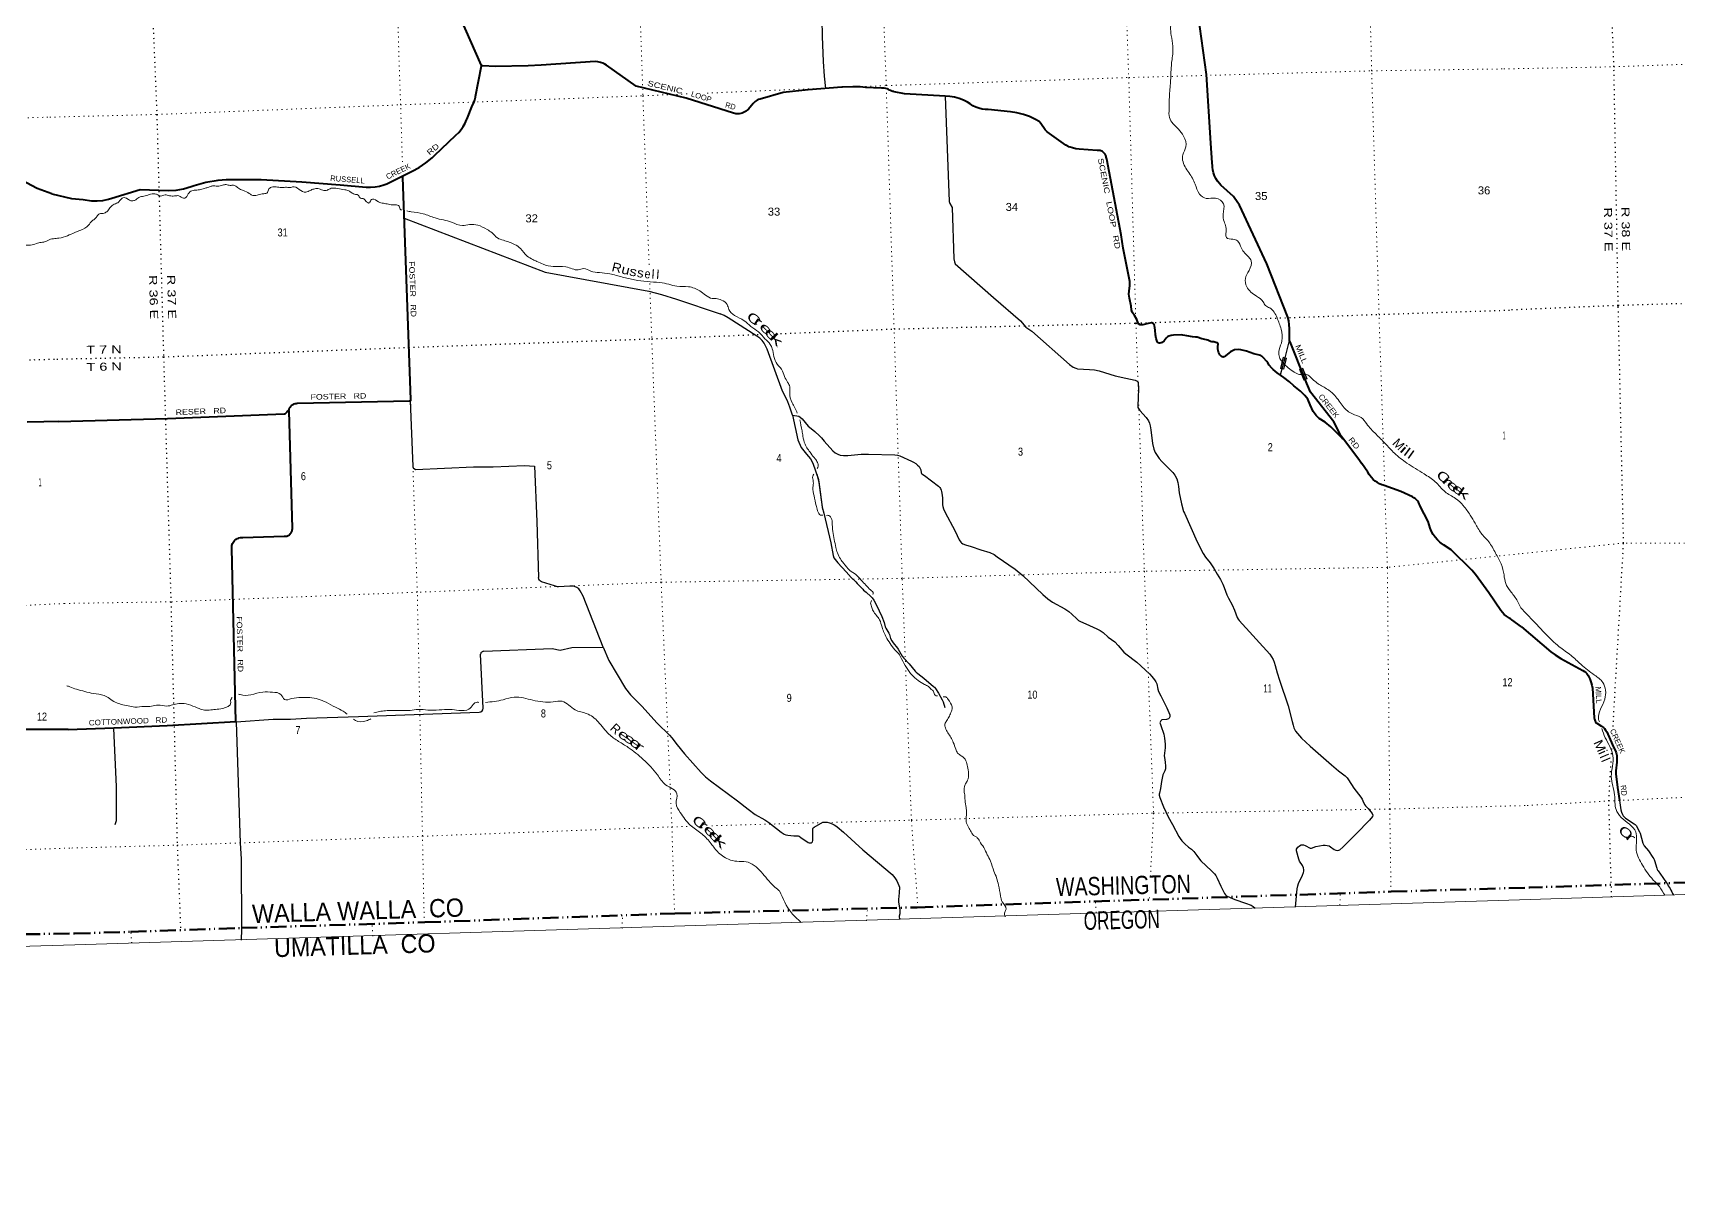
# Model space of a CAD drawing. Header units: feet. Extents: x 505285 to 763886, y -543582 to -353855.
# Drawn here: x 699334 to 735303, y -543582 to -518662 of the extents above; entities that cross this region are included whole.
import ezdxf
from ezdxf.enums import TextEntityAlignment as Align

# ---------------------------------------------------------------- set-up
doc = ezdxf.new("R2010")
doc.units = ezdxf.units.FT
doc.header["$LTSCALE"] = 70
doc.linetypes.add('DASH_DOUBLE_DOT', pattern=[9.2, 5, -1.2, 0.3, -1.2, 0.3, -1.2])
doc.linetypes.add('DOTTED', pattern=[1.5, 0.3, -1.2])
for name, color, linetype, lineweight in [('10', 7, 'DASH_DOUBLE_DOT', 60), ('12', 7, 'Continuous', 13), ('26', 7, 'Continuous', 40), ('27', 7, 'Continuous', 13), ('29', 7, 'Continuous', 25), ('31', 7, 'Continuous', 13), ('39', 7, 'Continuous', 13), ('4', 7, 'Continuous', 13), ('6', 7, 'DOTTED', 25), ('61', 7, 'Continuous', 13), ('7', 7, 'DOTTED', 13)]:
    doc.layers.add(name, color=color, linetype=linetype, lineweight=lineweight)
doc.layers.add('41', color=7, linetype='Continuous')

msp = doc.modelspace()

# ---------------------------------------------------------------- linework, layer by layer
at = {"layer": '10'}
msp.add_line((763877.83, -536327.52), (732059.92, -537340.3), dxfattribs=at)
msp.add_lwpolyline([(700242, -538345.05), (701467.19, -538309.65), (703885.96, -538224.92), (707901.07, -538100.33), (713368.83, -537906.79), (718667.82, -537773.36), (729030.08, -537430.45), (732059.92, -537340.3)], dxfattribs=at)
at = {"layer": '10', "lineweight": 70}
msp.add_lwpolyline([(668419.53, -539213.07), (670530.09, -539149.26), (681292.97, -538844.66), (691917.64, -538539.03), (697209.9, -538391.16), (700242, -538345.05)], dxfattribs=at)
at = {"layer": '26'}
for points in [[(709141.48, -519380.83), (709143, -519373.05), (708676.19, -518318.97)], [(727152.98, -526235.36), (726818.16, -525411.05), (726806.88, -525383.29), (726806.8, -525361.05), (726806.09, -525174.05), (726806, -525149.05), (726808.19, -525124.05), (726803.37, -525038.8), (726789.58, -524953.97), (726767, -524871.05), (726313, -523711.05), (725715.65, -522429.05), (725698, -522404.05), (725680.42, -522379.05), (725582, -522239.05), (725306, -521986.05), (725273.08, -521950.68), (725232.84, -521898.7), (725198.25, -521842.81), (725169.7, -521783.6), (725147.49, -521721.73), (725131.87, -521657.88), (725123.01, -521592.75), (725121.7, -521550.05), (725119, -521525.05), (725117.35, -521500.05), (725089, -521070.05), (724990, -519569.05), (724775, -517995.05)], [(707420.55, -521783.27), (707623.8, -521681.65), (707779.32, -521599.93), (707925.45, -521502.4), (708060.58, -521390.14), (708112.29, -521340.3), (708583.32, -520894.27), (708643.09, -520838.26), (708696.67, -520776.32), (708743.48, -520709.12), (708783.02, -520637.39), (708814.84, -520561.92), (708817.71, -520553.83), (708947.61, -520243.98), (708974.03, -520186.78), (708994.33, -520127.13), (709008.28, -520065.69), (709010.86, -520049.41), (709141.48, -519380.83)], [(721964, -521139.83), (721920, -521113.05), (721508.31, -520824.53), (721468, -520780.05), (721369.84, -520638.36), (721331, -520600.05), (721253.53, -520553.88), (721123.72, -520490.8), (720988.03, -520441.64), (720847.95, -520406.93), (720705, -520387.05), (720216, -520339.05), (720160.31, -520336.47), (720088.44, -520326.44), (720018.02, -520308.95), (719949.82, -520284.19), (719884.57, -520252.44), (719823, -520214.05), (719766.66, -520178.44), (719676.35, -520131.78), (719581.66, -520094.82), (719483.62, -520067.96), (719383.32, -520051.49), (719281.84, -520045.6), (718393, -519990.05), (718161.97, -519946.21), (718159.8, -519945.92), (718134.47, -519941.06), (718109.8, -519933.57), (718086.04, -519923.55), (718063.46, -519911.1), (718037.78, -519897.05), (718008.81, -519884.82), (717978.72, -519875.69), (717947.84, -519869.75), (717916.5, -519867.08), (717885.06, -519867.69), (717534, -519852.05), (717422.97, -519843.39), (717259.33, -519837.05), (717017.83, -519848.92), (716284, -519908.05), (715739, -519963.05), (715235, -520109.05), (715227.13, -520110.9), (715199.03, -520119.53), (715171.97, -520131.04), (715146.27, -520145.32), (715122.2, -520162.21), (715100.03, -520181.53), (715080, -520203.05), (714976, -520329.05), (714975.58, -520329.51), (714952.55, -520352.24), (714927.27, -520372.43), (714900.02, -520389.86), (714871.1, -520404.36), (714840.82, -520415.75), (714809.52, -520423.91), (714777.53, -520428.76), (714745.21, -520430.23), (714712.92, -520428.32), (714704, -520426.85), (714683.56, -520423.47), (714654, -520414.25), (713615, -520090.05), (712521, -519829.05), (711874, -519368.83), (711841.06, -519345.41), (711824, -519337.57), (711795.41, -519324.47), (711739.72, -519305.69), (711682.38, -519292.84), (711624, -519286.05), (710445, -519366.05), (710160, -519380.05), (709443, -519393.05), (709172, -519382.06), (709141.48, -519380.83)], [(724088.58, -525362.24), (724065, -525391.05), (724022.49, -525425.83), (724000.32, -525436.66), (723975, -525441.05), (723957.05, -525439.9), (723940.27, -525434.49), (723923.51, -525423.67), (723913, -525409.05), (723893, -525341.05), (723880, -525261.05), (723872, -525155.05), (723853.19, -525056.73), (723844, -525034.05), (723826.68, -525012.35), (723800.72, -524999.36), (723783, -524998.05), (723687, -525021.05), (723597, -525040.05), (723567.04, -525044.82), (723543.24, -525040.49), (723506.46, -525021.01), (723498, -525008.05), (723471, -524925.05), (723421, -524840.05), (723369, -524763.05), (723355, -524714.05), (723344, -524632.05), (723312, -524458.05), (723296.58, -524373.73), (723299, -524304.05), (723313.89, -524181.06), (723314, -524097.05), (723168, -523366.05), (723130, -523072.05), (722814.4, -521424.05), (722804, -521399.05), (722800.46, -521374.05), (722797.32, -521360.5), (722791.13, -521342.53), (722783.09, -521325.29), (722773.29, -521308.99), (722761.84, -521293.81), (722748.87, -521279.9), (722734.52, -521267.43), (722718.94, -521256.53), (722702.31, -521247.31), (722684.8, -521239.88), (722666.61, -521234.33), (722652, -521231.49), (722627, -521231.05), (722602, -521229.33), (722206, -521202.05), (722205.83, -521202.04), (722132.64, -521193.25), (722060.77, -521176.86), (722014, -521160.9), (721978.97, -521148.94), (721964, -521139.83)], [(699751, -522177.05), (699424.27, -522064.6), (698836.44, -521751.51)], [(699751, -522177.05), (700181, -522280.05), (700433, -522301.05), (700615, -522335.05), (700740.22, -522334.99), (700864.74, -522321.84), (700987.21, -522295.75), (701059, -522274.05), (701681, -522085.05), (702293, -522108.05), (702462.14, -522096.65), (702629.16, -522067.64), (702792.23, -522021.33), (702856, -521998.05), (703116.6, -521924.2), (703383.5, -521878), (703559, -521863.05), (704322, -521864.05), (705216, -521915.05), (706053, -521982.05), (706619, -522031.05), (706716.51, -522034.15), (706813.81, -522027.04), (706909.83, -522009.81), (707003.52, -521982.63), (707069, -521957.05), (707419, -521784.05), (707420.55, -521783.27)], [(704920.99, -526907.04), (704933.25, -526882.04), (704945, -526858.05), (704958.02, -526839.41), (704972.92, -526822.24), (704989.53, -526806.71), (705007.67, -526793.01), (705027.15, -526781.28), (705047.74, -526771.65), (705069.23, -526764.23), (705091.38, -526759.09), (705113.94, -526756.3), (705118, -526756.05), (707569, -526699.72), (707593.93, -526699.14), (707593.12, -526676.05), (707421.88, -521821.05), (707420.55, -521783.27)], [(727988.66, -527541.52), (727962, -527517.99), (727919, -527480.05), (727819, -527383.05), (727713, -527275.05), (727589, -527173.05), (727457, -527087.05), (727389, -527027.05), (727325, -526935.05), (727260, -526791.05), (727210, -526664.05), (727145, -526588.05), (727045, -526495.05), (726900, -526372.05), (726807, -526291.05), (726681, -526191.05), (726539, -526094.05), (726452, -526020.05), (726421, -525991.05), (726364.69, -525921.58), (726336.56, -525871.79), (726315, -525840.05), (726232, -525757.05), (726200.23, -525726.73), (726179.15, -525714.83), (726152, -525704.05), (726030, -525674.05), (725866, -525619.05), (725740, -525586.05), (725691.24, -525581.7), (725603, -525590.05), (725572.78, -525600.1), (725518, -525632.05), (725381, -525739.05), (725371.56, -525745.14), (725356.41, -525749.47), (725332.21, -525742.47), (725321.68, -525735.13), (725286, -525698.05), (725255, -525639.05), (725246.06, -525605.51), (725243, -525573.05), (725241, -525519.05), (725246.06, -525461.55), (725243, -525444.05), (725229.84, -525435.57), (725199.55, -525424.75), (725153, -525417.05), (725106.51, -525412.84), (725077, -525404.05), (725022.12, -525378.2), (724989, -525367.05), (724892, -525350.05), (724788, -525314.05), (724754.36, -525308.93), (724683, -525302.05), (724564, -525284.05), (724472, -525267.8), (724435, -525264.05), (724271.31, -525265.63), (724223.18, -525273.21), (724166, -525292.05), (724142.04, -525301.35), (724130.68, -525311.09), (724110, -525336.05), (724088.58, -525362.24)], [(727988.66, -527541.52), (727937, -527474.05), (727775, -527162.05), (727267, -526516.05), (727152.98, -526235.36)], [(699903, -527154.05), (702276, -527092.05), (704823.99, -526989.06), (704848.98, -526988.05), (704873.17, -526963.04), (704890.8, -526944.81), (704901.01, -526932.04), (704920.99, -526907.04)], [(700106, -533888.05), (701100, -533851.05), (702268, -533802.05), (703770, -533709.05), (703681, -529933.05), (703679.96, -529909.49), (703681.4, -529885.96), (703685.28, -529862.71), (703691.57, -529839.99), (703700.21, -529818.05), (703711.08, -529797.14), (703724.09, -529777.47), (703739.08, -529759.28), (703755.89, -529742.75), (703774.34, -529728.06), (703781.86, -529723.26), (703806.89, -529708.73), (703831.86, -529701.38), (703839.26, -529699.2), (703872.49, -529693.11), (703874.99, -529692.89), (703899.82, -529690.73), (703924.99, -529690.01), (704830, -529664.05), (704847.46, -529664.23), (704864.83, -529662.58), (704881.94, -529659.13), (704898.6, -529653.91), (704914.62, -529646.98), (704929.83, -529638.41), (704944.05, -529628.29), (704957.15, -529616.75), (704968.96, -529603.9), (704979.37, -529589.88), (704988.25, -529574.86), (704995.52, -529558.98), (705001.08, -529542.44), (705004.89, -529525.4), (705006.89, -529508.06), (705007.07, -529490.61), (705007, -529489.05), (704933.07, -526932.04), (704920.99, -526907.04)], [(699903, -527154.05), (699570.09, -527165.6), (699207.26, -527168.96)], [(731879.59, -531642.07), (731669, -531486.47), (731634.37, -531460.95), (731619, -531452.82), (731598.78, -531442.12), (731549.31, -531409.42), (731503.53, -531371.72), (731461.94, -531329.44), (731425, -531283.05), (731167, -530901.05), (730873, -530498.05), (730796, -530402.05), (730339, -529960.05), (730176, -529849.94), (730151, -529833.05), (730126, -529811.93), (730096.09, -529789.65), (730041.11, -529739.19), (729991.7, -529683.26), (729948.41, -529622.48), (729911.71, -529557.5), (729882, -529489.05), (729837, -529338.05), (729667, -529007.05), (729659.48, -528984.79), (729645.16, -528952.08), (729627.5, -528921.04), (729606.69, -528892.02), (729582.96, -528865.33), (729556.57, -528841.27), (729527.81, -528820.1), (729497, -528802.05), (729242, -528682.05), (728877, -528555.7), (728852, -528547.05), (728827, -528536.53), (728777.29, -528516.4), (728727.73, -528489.99), (728681.21, -528458.55), (728638.22, -528422.41), (728599.25, -528381.98), (728564.72, -528337.7), (728550.59, -528315.05), (728519.75, -528265.59), (728519.38, -528265.05), (728391, -528076.05), (728383, -528076.05), (728326, -527982.05), (727988.66, -527541.52)], [(731879.59, -531642.07), (732520.87, -532188.94), (732613.47, -532256.47), (732740, -532337.05), (733220.1, -532594.93), (733256.2, -532618.48), (733289.18, -532643.08), (733309.57, -532662.46), (733339.39, -532709.57), (733370.07, -532781.88), (733403.74, -532865.05), (733419.44, -532920.02), (733428.14, -532983.31), (733469.66, -533631.46), (733473.59, -533662.87), (733479.95, -533684.28), (733488.5, -533703.71), (733500.27, -533720.98), (733515.18, -533738.26), (733529.33, -533749.49), (733630.77, -533811.67), (733670.17, -533841.52), (733694.5, -533867.43), (733718.82, -533899.62), (733741.47, -533937.84), (733869.31, -534222.13), (733940.13, -534375.5), (733947.98, -534397.48), (733955.46, -534425.01), (733961.32, -534452.45), (733962.89, -534485.43), (733965.24, -534539.61), (733962.88, -534599.36), (733942.87, -534792.86), (733941.35, -534830.44), (733942.09, -534852.54), (733975.8, -535156.69), (734020.81, -535437.21)], [(700106, -533888.05), (698976.99, -533888.37)]]:
    msp.add_lwpolyline(points, dxfattribs=at)
at = {"layer": '29'}
msp.add_line((709178, -533423.05), (709122, -532237.05), dxfattribs=at)
for points in [[(716509, -516281.05), (716522, -516526.05), (716550, -517363.05), (716538, -517595.05), (716576, -517981.05), (716587, -518743.05), (716612, -519286.05), (716631, -519605.05), (716660.39, -519877.8)], [(719276.32, -520045.12), (719369, -522343.05), (719383, -522390.05), (719432, -522481.05), (719466, -523602.05), (719481, -523667.05), (719496, -523707.05), (720333, -524442.05), (720923, -524958.05), (721039, -525092.05), (721170, -525178.05), (721995, -525911.05)], [(707452, -522710.05), (710533, -523888.05), (712802, -524307.05), (713074, -524377.05), (713405, -524480.05), (714359, -524804.05)], [(715937.8, -527016.76), (715884.38, -526838.45), (715838.93, -526728.04), (715763.23, -526574.36), (715724.26, -526492.1), (715386.78, -525574.29), (715321.87, -525440.09), (715275.36, -525385.97), (715226.68, -525336.18), (715162.86, -525288.56), (714534.36, -524885.94), (714444.57, -524838.31), (714359, -524804.05)], [(726800.09, -525385.94), (726702.89, -525763.28), (726606.04, -526139.29)], [(721995, -525911.05), (722078.46, -525967.11), (722132.55, -525988.76), (722172.58, -526001.75), (722432.22, -526014.74), (722545.81, -526025.56), (722648.58, -526049.37), (722994.77, -526157.61), (723228.44, -526209.57), (723436.15, -526252.86), (723474.01, -526274.51), (723496.73, -526304.82), (723505.39, -526443.37), (723501.06, -526633.87), (723488.08, -526811.38), (723494.57, -526850.34), (723531.35, -526910.96), (723669.83, -527066.83), (723723.91, -527142.58), (723747.72, -527192.39), (723762.86, -527246.5), (723773.68, -527335.26), (723808.3, -527634.01), (723839.67, -527759.55), (723873.21, -527833.17), (723960.84, -527963.04), (724016.01, -528032.33), (724254.01, -528266.13), (724302.69, -528328.89), (724340.56, -528404.68), (724363.27, -528484.75), (724379.51, -528573.53), (724396.81, -528716.41)], [(707582, -526701.05), (707637, -528136.05), (707648, -528164.05), (707698, -528205.05), (708970, -528144.05), (709398, -528145.05), (710080, -528117.05), (710302, -528131.05), (710349, -529344.05), (710385, -530563.05)], [(715937.8, -527016.76), (716054.37, -527556.29), (716127.93, -527720.8), (716249.09, -527868.01), (716335.63, -527967.58), (716383.23, -528067.16), (716508.72, -528422.18), (716526.03, -528543.4), (716586.61, -529028.3), (716625.55, -529158.18), (716777, -529807.6)], [(715937.8, -527016.76), (716076, -527041.08), (716109.54, -527060.56), (716149.56, -527097.36), (716286.96, -527255.38), (716348.61, -527309.51), (716426.5, -527370.12), (716534.68, -527469.7), (716574.71, -527512.99), (716629.88, -527582.26), (716824.6, -527798.73), (716875.45, -527842.03), (716928.45, -527872.34), (716981.47, -527889.65), (717053.94, -527898.31), (717153.47, -527898.31), (717443.39, -527872.34), (717603.49, -527872.34), (718174.68, -527880.99), (718235.27, -527887.49), (718287.19, -527906.97), (718542.49, -528019.54), (718586.32, -528044.43), (718634.45, -528075.81), (718675.03, -528106.12), (718706.7, -528136.53), (718725.11, -528164.67), (718735.61, -528184.05), (718745.87, -528214.36), (718754.52, -528279.3), (718757.78, -528287.96), (718770.76, -528298.78), (718828.08, -528335.59), (719130.98, -528565.05), (719158.57, -528594.27), (719176.43, -528620.24), (719192.11, -528655.96), (719200.22, -528686.27), (719211.58, -528768.53), (719217.53, -528829.15), (719221.86, -528975.26), (719226.18, -529015.31), (719240.25, -529061.85), (719273.78, -529127.88), (719498.79, -529552.17)], [(716470, -528303.05), (716520, -528474.05), (716599, -529079.05)], [(724396.81, -528716.41), (724443.33, -528956.68), (724490.93, -529121.2), (724508.24, -529160.17), (724785.19, -529787.96), (724919.34, -530039.08), (724972.35, -530123.5), (725070.79, -530246.9), (725157.34, -530376.79), (725227.66, -530493.68), (725295.81, -530610.59), (725346.66, -530712.33), (725378.03, -530779.44), (725438.61, -530943.97), (725475.39, -531019.73), (725551.12, -531160.45)], [(716777, -529807.6), (716832.13, -530084.62), (716847.28, -530134.41), (716871.08, -530173.38), (716931.66, -530244.82), (717111.24, -530439.65), (717221.58, -530567.37), (717327.6, -530662.62), (717356.27, -530692.92), (717476.89, -530822.81), (717494.75, -530841.21), (717552.62, -530887.75), (717654.31, -530978.67), (717680.82, -531007.9), (717717.05, -531060.94), (717775.47, -531169.17)], [(719498.79, -529552.17), (719583.72, -529739.42), (719619.42, -529793.53), (719634.56, -529806.52), (719665.93, -529826.01), (719725.43, -529851.98), (719847.68, -529886.62), (720059.71, -529960.22), (720258.76, -530020.84), (720348.55, -530064.13), (720418.87, -530111.76), (720812.64, -530384.51), (720977.07, -530523.06), (721414.12, -530938.68), (721523.39, -531031.78), (721621.83, -531103.2), (721897.69, -531252.59), (721985.31, -531311.02), (722045.89, -531367.3), (722154.07, -531471.21), (722193.03, -531501.53), (722240.63, -531525.35), (722357.45, -531575.12), (722593.29, -531683.37), (722669.01, -531722.32), (722729.59, -531765.61), (722842.1, -531869.52), (722984.89, -531973.43), (723062.78, -532047.03)], [(711798, -532085.05), (711363.5, -530975.59), (711297.51, -530852.21), (711268.31, -530815.4), (711228.28, -530780.77), (711177.44, -530759.12), (711146.07, -530752.63), (711077.92, -530754.79), (710826.95, -530767.78), (710799.9, -530765.62), (710740.4, -530746.13), (710450.49, -530659.54), (710427.77, -530642.23), (710407.22, -530624.91), (710393.15, -530601.1), (710385, -530563.05)], [(717775.47, -531169.17), (717896.11, -531419.2), (717943.71, -531544.76), (717966.42, -531640.01), (717978.32, -531670.32), (718047.56, -531778.56), (718060, -531812.12), (718086.51, -531899.78), (718109.77, -531950.67), (718142.76, -531995.03), (718237.96, -532107.6), (718252.03, -532130.34), (718276.91, -532181.21), (718339.65, -532284.04), (718372.11, -532324.08), (718488.94, -532449.64), (718623.09, -532609.83), (718643.65, -532631.48), (718682.6, -532665.04), (718809.16, -532765.7), (719025.53, -532943.21), (719043.39, -532961.61), (719066.11, -532989.75), (719129.38, -533090.42), (719215.93, -533237.62), (719233.25, -533281.99), (719267.86, -533402.15)], [(725551.12, -531160.45), (725605.2, -531277.33), (725665.79, -531437.52), (725684.19, -531474.33), (725709.06, -531506.8), (726379.79, -532242.83), (726414.43, -532296.95), (726446.88, -532355.4), (726470.68, -532411.69), (726496.63, -532489.62), (726539.9, -532649.81), (726591.83, -532810.01), (726777.91, -533368.53), (726865.56, -533714.9), (726885.03, -533795), (726903.91, -533849.88), (726936.96, -533924.89), (726980.24, -533976.85)], [(709194, -532178.05), (709167.5, -532181.86), (709153.44, -532187.81), (709145.32, -532193.77), (709135.59, -532202.97), (709129.1, -532212.71), (709123.69, -532224.61), (709122, -532237.05)], [(709194, -532178.05), (710689, -532118.05), (710861, -532152.05), (711113, -532097.05), (711798, -532085.05)], [(711798, -532085.05), (711922, -532376.05), (712289, -532989.05)], [(723062.78, -532047.03), (723188.28, -532194.24), (723226.15, -532233.22), (723469.55, -532415.05), (723746.49, -532670.49), (723797.34, -532726.78), (723853.59, -532800.38), (723884.96, -532843.67), (723905.52, -532889.13), (723928.24, -533006.03), (723945.54, -533055.81), (723993.14, -533151.06), (724127.29, -533410.83), (724187.87, -533562.36), (724193.82, -533595.92), (724191.12, -533607.83), (724184.08, -533626.23), (724174.88, -533640.29), (724160.28, -533653.29), (724141.35, -533661.95), (724114.3, -533670.6), (724019.11, -533674.93), (724005.58, -533683.59), (723994.23, -533694.42), (723977.46, -533724.72), (723975.29, -533743.12), (723976.92, -533752.87), (723993.14, -533796.15), (724058.05, -533986.65), (724072.66, -534077.58), (724087.81, -534207.47), (724088.34, -534285.39), (724069.96, -534458.57), (724071.03, -534497.53), (724088.34, -534601.44)], [(712289, -532989.05), (712400.93, -533131.6), (712647.58, -533378.37), (712980.76, -533750.7), (713253.37, -534010.46), (713300.97, -534066.74), (713417.8, -534218.27), (713582.23, -534421.75), (713941.38, -534824.39), (714040.9, -534923.96), (714149.08, -535010.55), (714741.89, -535443.49), (714971.23, -535625.32)], [(709089, -533507.05), (709126.12, -533497.98), (709154.79, -533479.58), (709170.48, -533453.6), (709178, -533423.05)], [(703776, -533717.05), (704588, -533664.05), (704962, -533657.05), (705315, -533637.05), (706451, -533605.05), (709089, -533507.05)], [(703778, -533721.05), (703867, -536373.05), (703885, -536714.05), (703895, -538253.05), (703885, -538490.05)], [(701096, -533861.05), (701154, -535129.05), (701153, -535882.05), (701128, -535969.05)], [(726980.24, -533976.85), (727071.11, -534076.43), (727257.19, -534249.61), (727728.87, -534656.6), (727880.32, -534790.82), (728027.45, -534899.06), (728066.4, -534942.35), (728096.69, -534989.98), (728213.53, -535167.5), (728369.31, -535362.33), (728394.19, -535409.96), (728408.26, -535448.92), (728446.12, -535522.53), (728469.92, -535557.16), (728525.1, -535613.45), (728615.97, -535721.69), (728630.03, -535756.33), (728624.63, -535790.96), (728555.39, -535868.9), (728261.13, -536167.64)], [(724088.34, -534601.44), (724095.93, -534688.04), (724094.85, -534746.48), (724078.62, -534791.94), (724038.59, -534880.7), (724031.02, -534913.17), (724009.38, -535025.74), (723987.75, -535172.94), (723961.78, -535281.18), (723958, -535300.66), (723960.7, -535324.47), (723974.76, -535372.1), (724052.65, -535575.59), (724156.51, -535792.06), (724251.71, -535960.91), (724390.18, -536225.01), (724417.23, -536267.21), (724454.01, -536317), (724515.67, -536385.21)], [(734020.81, -535437.21), (734053.43, -535640.54), (734067.65, -535691.98), (734088.44, -535741.84), (734104.14, -535770.11), (734119.05, -535788.95), (734131.61, -535802.3), (734153.17, -535821.09), (734344.28, -535946.79), (734363.5, -535962.1), (734378.67, -535975.07), (734391.37, -535990.76), (734403.14, -536012.75), (734456.89, -536119.93), (734470.37, -536153.77), (734531.05, -536367.68), (734545.18, -536398.31), (734562.44, -536426.58), (734656.34, -536541.2), (734754.32, -536684.53), (734769.92, -536711.44), (734779.44, -536728.5), (734787.28, -536749.71), (734837.12, -536920.5), (734846.64, -536944.59), (734852.81, -536958.19), (734863.8, -536977.03), (734966.35, -537120.73), (735050.36, -537239.52)], [(714971.23, -535625.32), (715127, -535742.21), (715339.03, -535863.43), (715420.16, -535919.71), (715689.53, -536127.52), (715762.01, -536170.81), (715798.79, -536185.97), (715840.97, -536196.79), (715970.79, -536209.78), (716044.35, -536209.78), (716067.62, -536213.02), (716084.38, -536220.6), (716122.24, -536248.75), (716286.67, -536356.98), (716304.53, -536364.55), (716321.83, -536366.71), (716340.22, -536366.71), (716355.9, -536361.31), (716366.19, -536352.64), (716374.84, -536339.65), (716386.19, -536309.36), (716387.82, -536286.62), (716381.86, -536058.25), (716384.58, -536049.58), (716393.23, -536037.68), (716416.48, -536019.29), (716602.54, -535915.38), (716617.16, -535911.04), (716633.39, -535909.96), (716671.78, -535911.04), (716697.74, -535915.38), (716746.97, -535928.36), (716810.24, -535950.02), (716850.28, -535969.49), (716885.98, -535988.97), (716918.42, -536010.63), (717052.56, -536131.85), (717480.94, -536517.17), (718117.03, -537058.34), (718177.37, -537128.71), (718220.88, -537196.88), (718268.24, -537293.23), (718277.13, -537335.42), (718272.8, -537456.65), (718255.25, -537604.95), (718255.5, -537660.13), (718285.79, -537824.64), (718289.33, -537871.21), (718285.79, -537915.56), (718272.02, -537966.46), (718272.8, -537989.16), (718282.84, -538014.08), (718295.33, -538036.27)], [(726938.32, -537766.84), (726976.99, -537371.28), (726987.81, -537306.32), (727002.96, -537254.38), (727089.5, -537068.2), (727112.22, -537011.91), (727120.87, -536981.6), (727119.8, -536955.63), (727110.05, -536908), (727089.5, -536860.38), (727024.59, -536760.8), (727008.36, -536719.66), (726959.68, -536535.66), (726962.92, -536498.85), (726989.97, -536457.72), (727025.67, -536427.41), (727063.54, -536410.1), (727112.22, -536405.76), (727150.09, -536418.76), (727258.27, -536479.37), (727287.47, -536477.2), (727383.76, -536444.73), (727539.55, -536414.43), (727590.39, -536412.26), (727630.42, -536418.76), (727674.77, -536431.74), (727703.99, -536449.06), (727786.21, -536509.68), (727819.74, -536526.99), (727847.87, -536529.16), (727882.48, -536526.99), (727907.37, -536514.01), (727976.61, -536457.72), (728261.13, -536167.64)], [(724515.67, -536385.21), (724597.34, -536459.88), (724664.41, -536505.34), (724686.05, -536522.65), (724712.01, -536550.8), (724781.25, -536643.88), (724837.5, -536721.81), (724867.79, -536758.61), (725101.46, -536975.09), (725170.7, -537044.36), (725196.66, -537076.83), (725226.95, -537133.12), (725302.68, -537308.46), (725384.9, -537468.65), (725406.53, -537498.96), (725420.6, -537511.95), (725443.31, -537527.1), (725562.31, -537581.22), (725610.46, -537601.79), (725841.42, -537682.97), (725969.07, -537728.43), (725988.01, -537739.25), (726010.18, -537754.4), (726058.19, -537794.48)]]:
    msp.add_lwpolyline(points, dxfattribs=at)
msp.add_spline([(735050.36, -537239.52), (735127.3, -537364.44), (735201.54, -537504.72)], degree=3, dxfattribs=at)
at = {"layer": '31'}
for p, q in [((726743.24, -525770.83), (726680.52, -526012.83)), ((726680.52, -526012.83), (726607.92, -525994.02))]:
    msp.add_line(p, q, dxfattribs=at)
msp.add_lwpolyline([(726607.92, -525994.02), (726670.64, -525752.01), (726743.24, -525770.83)], dxfattribs=at)
msp.add_lwpolyline([(726676.37, -525761.76), (726733.48, -525776.56), (726674.78, -526003.07), (726617.67, -525988.28)], close=True, dxfattribs=at)
at = {"layer": '39'}
for points in [[(734793.31, -514326.69), (735151.47, -514294.36), (735483.36, -514395.18), (736092.57, -514303.51), (736700.33, -514161.74), (736999.29, -514233.41), (737235.95, -514371.05), (737418.41, -514367.83), (737596.7, -514428.92), (737737.12, -514707.72), (737972.54, -514941.68), (738129.91, -515181.89), (738370.56, -515528.02), (738697.97, -515821.53), (738967.09, -516180.89), (739379, -516622.42), (739621.23, -516814.06), (739802.75, -516987.38), (740047.23, -517257.19), (740303.4, -517584.83), (740865.32, -518150.43), (741119.22, -518538.31), (741194.82, -518865.11), (741292.1, -519038.84), (741724.48, -519355.41), (741944.94, -519487.5), (742059.35, -519698.85), (742230.44, -519858.43), (742545.1, -519987.82), (742667.17, -520116.71), (742802.75, -520227.16), (742989.85, -520524.69), (743241, -520677.96), (743672.94, -521048.71), (743913.73, -521190.24), (744598.12, -521898.77), (744764.87, -522395.45), (744789.71, -522631.43), (745147.56, -523076.51), (745411.15, -523522.29), (745408.84, -523999.75), (745335.3, -524511.34), (745247.66, -525300.15), (745229.98, -525661.71), (745050.32, -525901.54), (744926.93, -526005.37), (744976.61, -526407.12), (745074.39, -526807.5), (744874.6, -527184.31), (744844.79, -527612.41), (744911.12, -527965.55), (744779.29, -528264.18), (744825.39, -528541.68), (744897.28, -528878.61), (744726.05, -529202.45), (744798.54, -529421.01), (745009.17, -529978.63), (745149.64, -530189.23), (745382.38, -530469.4), (745699.71, -531040), (746003.03, -531472.6), (746273.48, -531599.25), (746699.51, -531625.16), (747417.53, -531271.62), (747843.21, -531285.5), (748323.98, -531261.7), (748847.77, -531060.15), (749019.92, -531047.2), (749381.94, -530870.34), (749722.06, -530629.92), (750099.05, -530554.94), (750382.87, -530239.91), (750505.24, -530170.21), (750842.15, -529887.76), (751099.63, -529633.67), (751287.5, -529469.82), (751326.06, -529276.16), (751562.53, -529058.77), (751756.74, -528836.57), (752181.73, -528547.59), (752663.71, -528008.25), (752831.4, -527491.95), (752968.32, -527161.07), (753194.2, -526645.12), (753362.21, -526558.06), (753970.87, -526307.95), (754469.67, -526283.63), (754968.02, -526522.1), (755378.89, -526648.73), (755793.91, -526919.67), (755972.28, -527052.96)], [(724097, -515423.05), (724135, -515542.05), (724192, -515749.05), (724178, -515980.05), (724078, -516110.05), (723999, -516161.05), (723890, -516320.05), (723919, -516574.05), (723959, -516795.05), (723985, -516963.05), (724079, -517188.05), (724142, -517405.05), (724252, -517674.05), (724312, -517886.05), (724337, -518100.05), (724324, -518241.05), (724243, -518401.05), (724207, -518536.05), (724223, -518716.05), (724255, -518952.05), (724253, -519127.05), (724233, -519280.05), (724225, -519361.05), (724224.62, -519391.2)], [(724211.66, -519582.97), (724217.56, -519483.68), (724223.87, -519388.92)], [(724211.24, -519580.43), (724206, -519729.05), (724181, -520059.05), (724176, -520328.05), (724182, -520510.05), (724380, -520768.05), (724493, -520917.05), (724540, -521154.05), (724475, -521325.05), (724471, -521445.05), (724607, -521716.05), (724744, -521970.05), (724838, -522183.05), (724988, -522282.05), (725191, -522271.05), (725364, -522400.05), (725359, -522620.05), (725375, -522785.05), (725417, -522903.05), (725418, -523044.05), (725427, -523134.05), (725571, -523173.05), (725667, -523208.05), (725757, -523369.05), (725916, -523566.05), (725971, -523641.05), (725922, -523853.05), (725842, -524029.05), (725872, -524208.05), (726086, -524415.05), (726231, -524537.05), (726282, -524621.05), (726376, -524674.05), (726534, -524887.05), (726623, -525139.05), (726642, -525393.05), (726582, -525588.05), (726579, -525723.05), (726706.33, -525914.87)], [(699782.11, -523160.62), (699902.99, -523147.03), (700090, -523095.05), (700249, -523026.05), (700467, -522932.05), (700550, -522862.05), (700627, -522770.05), (700698, -522717.05), (700745, -522656.05), (700791, -522615.05), (700867, -522606.05), (700949, -522570.05), (701018, -522487.05), (701085, -522419.05), (701189, -522372.05), (701242, -522318.05), (701301, -522263.05), (701408, -522292.05), (701477, -522329.05), (701557, -522321.05), (701653, -522257.05), (701761, -522229.05), (701877, -522197.05), (702001, -522181.05), (702068, -522204.05), (702130, -522229.05), (702222, -522200.05), (702323, -522220.05), (702428, -522226.05), (702524, -522223.05), (702589, -522260.05), (702655, -522270.05), (702730, -522179.05), (702809, -522111.05), (702920, -522097.05), (703030, -522079.05), (703120, -522050.05), (703198, -522028.05), (703262, -522005.05), (703368, -522012.05), (703482, -521988.05), (703556, -521978.05), (703649, -521995.05), (703721, -521990.05), (703810, -522040.05), (703894, -522093.05), (703970, -522118.05), (704088, -522188.05), (704157, -522217.05), (704261, -522199.05), (704381, -522177.05), (704461, -522152.05), (704482, -522093.05), (704553, -522034.05), (704652, -522026.05), (704770, -522040.05), (704881, -522036.05), (704971, -522039.05), (705011, -522024.05), (705153, -522082.05), (705302, -522141.05), (705398, -522104.05), (705472, -522074.05), (705564, -522061.05), (705669, -522099.05), (705771, -522097.05), (705853, -522058.05), (705994, -522065.05), (706153, -522089.05), (706238, -522113.05), (706297, -522155.05), (706390, -522191.05), (706448, -522210.05), (706491, -522272.05), (706552, -522283.05), (706609, -522336.05), (706692, -522377.05), (706735, -522300.05), (706787, -522295.05), (706919, -522371.05), (707023, -522389.05), (707136, -522413.05), (707263, -522421.05), (707341, -522446.05), (707377, -522530.05), (707393.73, -522533.22)], [(707510.01, -522554), (707603, -522570.05), (707866, -522614.05), (708127, -522706.05), (708488, -522800.05), (708724, -522872.05), (708880, -522849.05), (709061, -522864.05), (709262, -522957.05), (709373, -523034.05), (709489, -523142.05), (709621, -523194.05)], [(696773.18, -522797.83), (696859.63, -522821.09), (696885.72, -522822.86), (696899.68, -522814.71), (696913.66, -522808.56), (696957.12, -522735.98), (696975.16, -522733.82), (697085.67, -522756.85), (697143.76, -522750.31), (697203.62, -522715.68), (697251.39, -522677.14), (697299.38, -522660.66), (697329.51, -522666.4), (697440.34, -522723.52), (697510.82, -522754.95), (697524.95, -522764.84), (697535.17, -522786.8), (697535.23, -522792.82), (697547.89, -522862.87), (697566.42, -522914.83), (697582.65, -522934.72), (697667.42, -522994.09), (697727.68, -523005.56), (697786.12, -523035.1), (697798.27, -523049.03), (697853.42, -523158.78), (697871.85, -523200.72), (697892.03, -523214.56), (697938.25, -523224.16), (697958.3, -523223.98), (698004.16, -523195.49), (698036.39, -523211.23), (698056.47, -523213.05), (698062.42, -523206.98), (698070.42, -523202.9), (698104.46, -523198.58), (698180.96, -523229.95), (698245.26, -523243.39), (698303.38, -523238.85), (698353.53, -523240.4), (698383.48, -523226.08), (698445.73, -523233.53), (698586.27, -523252.29), (698642.54, -523263.8), (698704.72, -523265.23), (698722.78, -523267.07), (698861.22, -523273.81), (699013.7, -523280.43), (699154.22, -523295.18), (699212.44, -523302.67), (699284.62, -523300), (699408.66, -523266.78), (699514.72, -523241.75), (699574.81, -523233.18), (699630.75, -523210.61), (699744.65, -523163.45), (699770.68, -523159.19), (699782.11, -523160.62)], [(709621, -523194.05), (709865, -523284.05), (709993, -523376.05), (710138, -523538.05), (710266, -523615.05), (710353, -523655.05), (710491, -523719.05), (710710, -523768.05), (710982, -523775.05), (711127, -523817.05), (711256, -523841.05), (711374, -523813.05), (711531, -523868.05), (711721, -523899.05), (711946, -523929.05), (712222, -523997.05), (712490, -524057.05), (712762, -524098.05), (713040, -524117.05), (713237, -524156.05), (713412, -524199.05), (713668, -524209.05), (713912, -524301.05), (714040, -524393.05), (714188, -524467.05), (714274, -524470.05), (714389, -524502.05), (714513, -524600.05), (714547, -524706.05), (714676, -524838.05), (714884, -524951.05), (715029, -525075.05), (715198, -525197.05), (715339, -525347.05), (715455, -525471.05), (715499, -525563.05), (715531, -525731.05), (715608, -525902.05), (715723, -526053.05), (715784, -526210.05), (715850, -526324.05), (715884, -526421.05), (715881, -526526.05), (715933, -526746.05), (715993, -526853.05), (716044.86, -526971.23)], [(726704.36, -525913.11), (726778, -525979.05), (726912, -526076.05), (727027, -526127.05), (727149.3, -526122.55)], [(727148.69, -526122.51), (727161, -526122.05), (727261, -526181.05), (727458, -526346.05), (727669, -526471.05), (727798, -526589.05), (727981, -526828.05), (728181, -526989.05), (728377, -527069.05), (728490, -527201.05), (728699, -527433.05), (728897, -527633.05), (729103, -527848.05), (729374, -528063.05), (729749, -528301.05), (729994, -528471.05), (730207, -528691.05), (730439, -528837.05), (730607, -528992.05), (730757, -529199.05), (730867, -529376.05), (730995, -529594.05), (731163, -529783.05), (731312, -530031.05), (731434, -530269.05), (731497, -530508.05), (731535, -530697.05), (731638, -530864.05), (731775, -531052.05), (731862.75, -531226.68)], [(716098.38, -527117.33), (716150, -527360.05), (716168, -527474.05), (716215, -527648.05), (716342, -527850.05), (716435, -527969.05), (716486, -528051.05), (716503, -528131.05), (716481.72, -528181.84)], [(716406, -528304.5), (716384, -528353.05), (716396, -528470.05), (716388, -528594.05), (716413, -528780.05), (716459, -528988.05), (716491, -529104.05), (716554, -529201.05), (716600.54, -529202.7)], [(716685.9, -529205.73), (716723, -529207.05), (716774, -529242.05), (716808, -529358.05), (716821, -529556.05), (716854, -529732.05), (716889, -529912.05), (716923, -530028.05), (716987, -530159.05), (717059, -530249.05), (717194, -530411.05), (717326, -530497.05), (717443, -530621.05), (717547, -530732.05), (717647, -530835.05), (717706, -530912.05), (717699.52, -530935.73)], [(717666.11, -531067.51), (717650, -531146.05), (717669, -531197.05), (717702, -531291.05), (717774, -531392.05), (717844, -531487.05), (717899, -531651.05), (717947, -531775.05), (718028, -531934.05), (718126, -532079.05), (718186, -532154.05), (718263, -532231.05), (718325, -532340.05), (718431, -532533.05), (718556, -532700.05), (718686, -532814.05), (718828, -532902.05), (718911, -532948.05), (718975, -533010.05)], [(731862.75, -531226.68), (732159.13, -531536.19), (732401.2, -531792.02), (732704.27, -532076.19), (732962.53, -532267.38), (733176.34, -532460.32), (733476.43, -532697.96), (733656.57, -532855.86), (733698.43, -533223.5), (733566.26, -533658.19), (733582.92, -533715.88)], [(700077.81, -532930.12), (700139, -532955.05), (700285, -533007.05), (700468, -533054.05), (700658, -533103.05), (700889, -533141.05), (701007, -533208.05), (701135, -533290.05), (701266, -533338.05), (701413, -533371.05), (701562, -533395.05), (701771, -533383.05), (701926, -533379.05), (702072, -533352.05), (702261, -533375.05), (702387, -533349.05), (702521, -533320.05), (702684, -533328.05), (702880, -533393.05), (703055, -533458.05), (703186, -533462.05), (703326, -533447.05), (703483, -533425.05), (703661, -533299.05), (703659.09, -533231.08), (703682.79, -533197.88), (703682.79, -533178.91)], [(703831.64, -533112.35), (703868, -533125.05), (704097, -533127.05), (704359, -533067.05), (704574, -533071.05), (704757, -533124.05), (704835, -533231.05), (704988, -533212.05), (705198, -533189.05), (705389, -533190.05), (705744, -533292.05), (705947, -533401.05), (706117, -533486.05), (706201.54, -533551.24)], [(718975, -533010.05), (719026, -533055.05), (719059, -533137.05), (719110.03, -533153.89)], [(706788.23, -533525.11), (706912, -533495.05), (707040, -533477.05), (707350, -533473.05), (707582, -533468.05), (707761, -533446.05), (707966, -533461.05), (708215, -533459.05), (708452, -533447.05), (708647, -533468.05), (708867, -533444.05), (708958, -533340.05), (709046, -533290.05), (709086.5, -533294.08)], [(709228.52, -533295.09), (709613, -533236.05), (709859, -533180.05), (710262, -533246.05), (710711, -533280.05), (710905, -533269.05), (711189, -533457.05), (711440, -533537.05), (711694, -533719.05), (711927, -533988.05), (712140, -534147.05), (712349, -534278.05), (712675, -534539.05), (712989, -534879.05), (713167, -535093.05), (713414, -535291.05), (713395, -535500.05), (713488, -535697.05), (713704, -535975.05), (713935, -536149.05), (714141, -536357.05), (714299, -536553.05), (714541, -536723.05), (714726, -536766.05), (714925, -536777.05), (715256, -536998.05), (715387, -537156.05), (715532, -537310.05), (715636, -537401.05), (715653.48, -537415.47)], [(719233.6, -533172.4), (719295, -533175.05), (719342, -533228.05), (719431, -533389.05), (719416, -533488.05), (719371, -533593.05), (719317, -533690.05), (719272, -533771.05), (719285, -533851.05), (719401, -534060.05), (719457, -534169.05), (719512, -534317.05), (719551, -534401.05), (719632, -534459.05), (719732, -534570.05), (719769, -534698.05), (719791, -534846.05), (719769, -534997.05), (719726, -535074.05), (719692, -535205.05), (719706, -535315.05), (719714, -535431.05), (719737, -535594.05), (719746, -535698.05), (719741, -535901.05), (719788, -536022.05), (719845, -536124.05), (719925, -536219.05), (719982, -536252.05), (720029, -536323.05), (720122, -536468.05), (720199, -536623.05), (720269, -536765.05), (720345, -536984.05), (720404, -537130.05), (720444, -537287.05), (720488, -537527.05), (720524, -537651.05), (720613, -537812.05), (720584, -537879.05), (720588, -537983.05)], [(706346.09, -533662.63), (706383, -533691.05), (706622, -533695.05), (706724.27, -533656.47)], [(733632.6, -533862.61), (733710.37, -534065.27), (733878.25, -534461.63), (733843.12, -534913.96), (733912.9, -535317.14), (733948.12, -535635.06), (734056.59, -535806.25), (734377.4, -536122.22), (734388.93, -536523.07), (734524.78, -536852.15), (734758.79, -537176.41), (734895.35, -537320.93), (735011.62, -537509.38)], [(715653.48, -537415.47), (715919, -537892.05), (716027, -538008.05), (716097, -538069.05), (716129.21, -538104.84)]]:
    msp.add_spline(points, degree=3, dxfattribs=at)
at = {"layer": '4'}
msp.add_lwpolyline([(505285.47, -360804.74), (536860.22, -360087.99), (568433.96, -359327.81), (600006.62, -358524.19), (631578.15, -357677.15), (663148.48, -356786.68), (694717.55, -355852.8), (726285.32, -354875.48), (757851.71, -353854.74), (763886.04, -536576.2), (732068.3, -537605.06), (700249.18, -538590.15), (668428.73, -539531.49), (636607.03, -540429.04), (604784.11, -541282.83), (572960.06, -542092.84), (541134.91, -542859.08), (509308.75, -543581.54)], close=True, dxfattribs=at)
msp.add_lwpolyline([(505285.47, -360804.74), (536860.22, -360087.99), (568433.96, -359327.81), (600006.62, -358524.19), (631578.15, -357677.15), (663148.48, -356786.68), (694717.55, -355852.8), (726285.32, -354875.48), (757851.71, -353854.74), (763886.04, -536576.2), (732068.3, -537605.06), (700249.18, -538590.15), (668428.73, -539531.49), (636607.03, -540429.04), (604784.11, -541282.83), (572960.06, -542092.84), (541134.91, -542859.08), (509308.75, -543581.54)], close=True, dxfattribs=at)
at = {"layer": '6'}
for p, q in [((733846.57, -534428.33), (733863.5, -534131.62)), ((701475.71, -538324.48), (701489, -538557.05))]:
    msp.add_line(p, q, dxfattribs=at)
for points in [[(733881.23, -533820.92), (734111.53, -529811.39), (733994.8, -524639.61), (733900.27, -519403.02), (733690.42, -513993.21), (733528.61, -508788.63), (733490.88, -503504.27), (733258.39, -498213.46), (733032.32, -493006.71), (732972.02, -491869.4)], [(701542.92, -506624.2), (701661.75, -510033.49), (701820.45, -515095.74), (702043.2, -520444.76), (702189.83, -525742.26), (702350.42, -531095.46), (702487.77, -536415.36), (702562.96, -538265.24)], [(763475.78, -524153.57), (760347.92, -524232.55), (755231.16, -524233.9), (749959.4, -524238.48), (744600.91, -524365.89), (739263.77, -524468.63), (733992.21, -524619.63), (731660.45, -524717.93)], [(715677.99, -525233.72), (718162.05, -525132.59), (723449.13, -525003.59), (728764.27, -524813.39), (731660.45, -524717.93)], [(699860, -525790.05), (702189.83, -525742.26), (707550.59, -525534.4), (712863.86, -525348.29), (715263.82, -525250.58)], [(681345.69, -526348.43), (681369.85, -526347.5), (684978.21, -526224.94), (686304.62, -526171.87), (691527.8, -526106.77), (696842.46, -525872.48), (699860, -525790.05)], [(733850.63, -537548.58), (733788.31, -535449.08), (733838.74, -534565.43)]]:
    msp.add_lwpolyline(points, dxfattribs=at)
at = {"layer": '61'}
for p, q in [((727096.34, -525989.99), (727191.11, -526221.33)), ((727191.11, -526221.33), (727121.71, -526249.76))]:
    msp.add_line(p, q, dxfattribs=at)
msp.add_lwpolyline([(727121.71, -526249.76), (727026.94, -526018.42), (727096.34, -525989.99)], dxfattribs=at)
msp.add_lwpolyline([(727037.37, -526022.79), (727091.96, -526000.43), (727180.67, -526216.95), (727126.08, -526239.32)], close=True, dxfattribs=at)
at = {"layer": '7'}
for p, q in [((722582.67, -537891.12), (722566.23, -537644.83)), ((723745.35, -537555.09), (723742.7, -537609.64)), ((727910.68, -537724.55), (727915.7, -537459.45)), ((712214.39, -538234.24), (712224.82, -537950.88)), ((717558.52, -538069.12), (717580.01, -537815.48)), ((706767.82, -538400.94), (706748.69, -538134.67))]:
    msp.add_line(p, q, dxfattribs=at)
for points in [[(718682.21, -537782.89), (718540.53, -535869.11), (718340.04, -530583.53), (718162.05, -525132.59), (717990.58, -519813.88), (717794.99, -514554.23), (717631.82, -509243.26), (717497.23, -503945.34), (717317.8, -498628.92), (717167.91, -493353.62), (717122.81, -492367.16)], [(722418.11, -492202.06), (722477.21, -493227.85), (722614.71, -498493.55), (722822.82, -503766.82), (722979.56, -509065.97), (723109.49, -514404.19), (723292.14, -519638.21), (723449.13, -525003.59), (723634.26, -530428.19), (723834.82, -535715.77), (723764.74, -537156.5)], [(712016.92, -499304.98), (712196.92, -504098.89), (712342.44, -509422.52), (712487.95, -514746.15), (712670.51, -520036.37), (712806.01, -523758.98)], [(707413.84, -521482.67), (707371.7, -520234.02), (707198.84, -514933.43), (707064.89, -509595.35), (706983.09, -507028.5)], [(728857.66, -527639.83), (728764.27, -524813.39), (728602.7, -519490.32), (728536.35, -516789.96)], [(731493.7, -519448.82), (733900.27, -519403.02), (739252.79, -519207.57), (744546.69, -519065.96), (749762.87, -518942.62), (755014.93, -518950.64), (760272.71, -518948.47), (763301.09, -518864.02)], [(714075.97, -519977.59), (717990.58, -519813.88), (723292.14, -519638.21), (728602.7, -519490.32), (731493.7, -519448.82)], [(699702.32, -520503.18), (702043.2, -520444.76), (707371.7, -520234.02), (712670.51, -520036.37), (713658.9, -519995.03)], [(684676.66, -520915.96), (686124.42, -520868.07), (691442.59, -520741.6), (696701.42, -520580.99), (699702.32, -520503.18)], [(707889.16, -538104.76), (707850.95, -536219.47), (707737.27, -530886.7), (707550.59, -525534.4), (707423.48, -521768.2)], [(712819.89, -524140.24), (712863.86, -525348.29), (713069.52, -530667.8), (713304.25, -536014.4), (713360.39, -537895.04)], [(729026.06, -537430.59), (728998.61, -535625.2), (728946.94, -530342.44), (728857.2, -527626.34)], [(763645.28, -529286.19), (760600.34, -529357.51), (755477.82, -529442.5), (750115.01, -529525.8), (744811.07, -529647.32), (739331.52, -529820.32), (734111.53, -529811.39), (731829.13, -530047.59)], [(731829.13, -530047.59), (728946.94, -530342.44), (723634.26, -530428.19), (718340.04, -530583.53), (713069.52, -530667.8), (707737.27, -530886.7), (702350.42, -531095.46), (700026.18, -531131.44)], [(700026.18, -531131.44), (697026.84, -531280.46), (691699.3, -531415.36), (686402.84, -531560.19), (681120.94, -531683.9), (675798.94, -531840.13), (670311.64, -532021.48), (668214.77, -532105.81)], [(732003.19, -535547.81), (733788.31, -535449.08), (739407.4, -535175.8), (745064.29, -534891.4), (750263.88, -534762.94), (755591.61, -534668.08), (760856.25, -534555.39), (763814.96, -534424.14)], [(714174.12, -535990.26), (718540.53, -535869.11), (723834.82, -535715.77), (728998.61, -535625.2), (732003.19, -535547.81)], [(700187.18, -536476.54), (702487.77, -536415.36), (707850.95, -536219.47), (713304.25, -536014.4), (713826.83, -535999.9)], [(668369.88, -537494.51), (670429.36, -537377.86), (675957.4, -537221.04), (681275.36, -537038.78), (686606.26, -536879.13), (691889.4, -536733.85), (697180.19, -536575.35), (700187.18, -536476.54)]]:
    msp.add_lwpolyline(points, dxfattribs=at)

# ---------------------------------------------------------------- texts
at = {"layer": '10'}
for s, width, p in [('WASHINGTON', 0.8, (721707.35, -537530.55)), ('OREGON', 0.7, (722312.44, -538267.65))]:
    msp.add_text(s, height=400, rotation=1.442, dxfattribs=dict(at, width=width)).set_placement(p)
at = {"layer": '12', "width": 0.95}
for s, rotation, p in [('WALLA WALLA  CO', 1.777, (704132.4, -538117.22)), ('UMATILLA  CO', 1.745, (704612.92, -538862.75))]:
    msp.add_text(s, height=400, rotation=rotation, dxfattribs=at).set_placement(p)
at = {"layer": '27'}
for s, rotation, width, p in [('SCENIC   ', 346.582, 1.3, (712759.83, -519814.06)), ('RD', 344.582, 0.95, (714460.25, -520286.96)), ('RD', 39.718, 1.25, (708006.73, -521343.87)), ('SCENIC   LOOP   RD', 280.841, 1.3, (722617.77, -521412.18)), ('FOSTER   RD', 271.933, 1.2, (707557.14, -523653.13)), ('MILL', 292.107, 1.2, (726931.57, -525504.25)), ('FOSTER   RD', 1.317, 1.2, (705404.9, -526679.44)), ('CREEK', 308.181, 1.1, (727432.2, -526612.88)), ('RESER   RD', 2.315, 1.2, (702456.95, -527014.68)), ('RD', 307.443, 1.2, (728087.49, -527555.43)), ('FOSTER   RD', 271.35, 1.2, (703785.91, -531413.4)), ('COTTONWOOD   RD', 2.207, 1.1, (700557.86, -533799.97)), ('RD', 276.324, 0.85, (734042.77, -535107.97))]:
    msp.add_text(s, height=120, rotation=rotation, dxfattribs=dict(at, width=width)).set_placement(p)
for s, rotation, p in [('LOOP', 342.582, (713711.7, -520044.09)), ('CREEK', 26.303, (707090.17, -521868.5)), ('RUSSELL', 355.423, (705829.98, -521893.97)), ('MILL', 273.665, (733494.61, -532953.92)), ('CREEK', 294.213, (733807.12, -533904.79))]:
    msp.add_text(s, height=120, rotation=rotation, dxfattribs=at).set_placement(p)
at = {"layer": '41'}
for s, rotation, width, p in [('R', 346.318, 1.1, (711974.21, -523863.78)), ('u', 346.565, 1.2, (712185.11, -523915.4)), ('s', 347.687, 1.2, (712359.57, -523956.86)), ('s', 350.859, 1.1, (712528.83, -523992.68)), ('e', 354.451, 0.85, (712699.75, -524019.39)), ('C', 320.126, 1.6, (714914.28, -524887.35)), ('r', 325.444, 1.8, (715061.27, -525010.53)), ('e', 316.71, 1.95, (715193.34, -525101.44)), ('e', 313.16, 1.95, (715306.55, -525210.12)), ('k', 313.076, 2.2, (715414.14, -525324.85)), ('i', 318.744, 1.75, (729199.92, -527799.76)), ('l', 323.347, 1.45, (729285.01, -527874.4)), ('l', 324.42, 1.45, (729368.46, -527935.92)), ('C', 323.014, 1.5, (729995.63, -528358.84)), ('r', 316.785, 2.2, (730120.78, -528461.8)), ('e', 318.706, 1.9, (730218.05, -528548.71)), ('e', 323.347, 1.7, (730336.06, -528645.66)), ('k', 325.293, 1.85, (730454.73, -528737.42)), ('e', 325.121, 1.65, (712098.6, -534020.41)), ('s', 327.95, 1.8, (712221.21, -534109.26)), ('e', 324.943, 1.65, (712348.86, -534194.03)), ('r', 322.28, 1.95, (712470.17, -534284.73)), ('C', 320.185, 1.6, (713721.89, -535891.73)), ('r', 322.955, 1.9, (713863.22, -536005.35)), ('e', 315.744, 2, (713970.5, -536077.98)), ('e', 315.304, 2.05, (714075.28, -536185.98)), ('k', 313.865, 2.25, (714181.79, -536294.36))]:
    msp.add_text(s, height=200, rotation=rotation, dxfattribs=dict(at, width=width)).set_placement(p)
for s, rotation, p in [('l', 356.239, (712856.29, -524033.69)), ('l', 355.669, (712959.79, -524040.75)), ('M', 314.18, (729042.86, -527641.01)), ('R', 318.092, (711936.11, -533882.06))]:
    msp.add_text(s, height=200, rotation=rotation, dxfattribs=at).set_placement(p)
for s, rotation, width, p in [('M', 293.954, 1.15, (733501.35, -534284.42)), ('i', 293.839, 1.1, (733566.85, -534421.89)), ('C', 320.975, 1.55, (734089.92, -536211.89)), ('r', 319.449, 2.05, (734201.58, -536311.93))]:
    msp.add_text(s, height=200, rotation=rotation, dxfattribs=dict(at, width=width)).set_placement(p, align=Align.CENTER)
for rotation, p in [(293.097, (733595.89, -534505.23)), (293.008, (733628.11, -534589.75))]:
    msp.add_text('l', height=200, rotation=rotation, dxfattribs=at).set_placement(p, align=Align.CENTER)
at = {"layer": '6', "width": 1.35}
for s, rotation, p in [('R 37 E', 271.034, (733681.92, -522476.17)), ('R 38 E', 271.034, (734063.62, -522466.04)), ('R 36 E', 271.585, (701871.93, -523956.53)), ('R 37 E', 271.585, (702266.79, -523952.15)), ('T 7 N', 1.175, (700502.97, -525676.84)), ('T 6 N', 1.175, (700506.76, -526051.84))]:
    msp.add_text(s, height=175, rotation=rotation, dxfattribs=at).set_placement(p)
at = {"layer": '7'}
for s, width, p in [('35', 1.05, (726051.92, -522314.08)), ('36', 1.05, (730924.53, -522191.31)), ('32', 1.05, (710101.84, -522802.51)), ('33', 1.05, (715399.69, -522655.57)), ('34', 1.05, (720600.61, -522552.69)), ('31', 0.85, (704682.33, -523110.01)), ('2', 0.85, (726331.11, -527803.46)), ('1', 0.4, (731466.96, -527546.38)), ('5', 0.85, (710570.27, -528198.14)), ('4', 0.85, (715590.42, -528041.19)), ('3', 0.85, (720870.74, -527901.59)), ('6', 0.85, (705191.97, -528437.68)), ('1', 0.4, (699457.07, -528568.38)), ('10', 0.85, (721074.81, -533212.31)), ('11', 0.65, (726236.51, -533075.85)), ('12', 0.85, (731463.07, -532939.66)), ('9', 0.85, (715813.05, -533282.21)), ('12', 0.85, (699421.14, -533691.95)), ('8', 0.85, (710438.79, -533622.84)), ('7', 0.85, (705072.93, -533987.31))]:
    msp.add_text(s, height=175, dxfattribs=dict(at, width=width)).set_placement(p)

doc.saveas('drawing.dxf')
